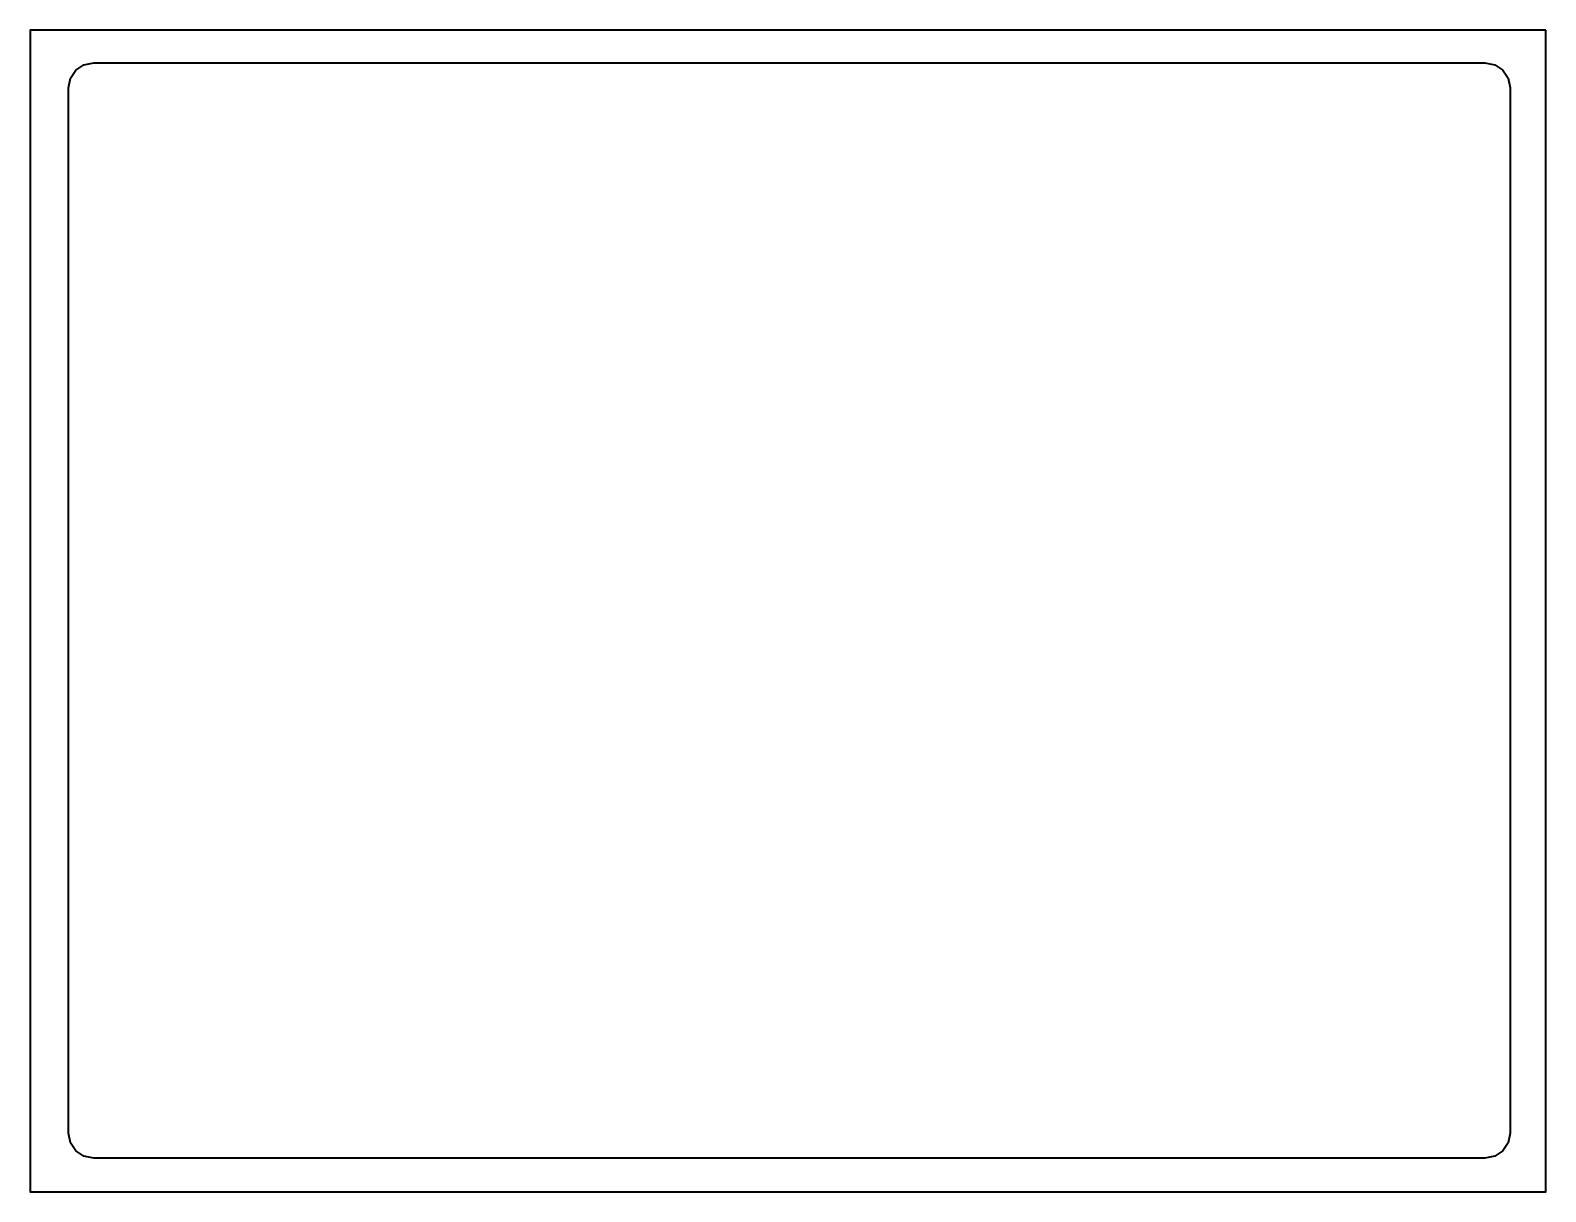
# Model space of a CAD drawing. Header units: millimetres. Extents: x -199 to 409, y -84 to 381.
import ezdxf

# ---------------------------------------------------------------- set-up
doc = ezdxf.new("R2010")
doc.units = ezdxf.units.MM
doc.header["$MEASUREMENT"] = 0
doc.layers.get('0').update_dxf_attribs({"lineweight": 0})
doc.layers.add('Safety', color=7, linetype='Continuous', lineweight=0)

msp = doc.modelspace()

# ---------------------------------------------------------------- linework, layer by layer
at = {"color": 250, "lineweight": 35, "true_color": 0x231f20}
msp.add_lwpolyline([(-183.7, -60.71), (-183.7, 43.99), (-183.7, 148.7), (-183.7, 253.4), (-183.7, 358.1), (-182.9, 362.03), (-180.72, 365.24), (-177.48, 367.4), (-173.52, 368.2), (-34.11, 368.2), (105.3, 368.2), (244.72, 368.2), (384.13, 368.2), (388.09, 367.4), (391.32, 365.24), (393.5, 362.03), (394.3, 358.1), (394.3, 253.4), (394.3, 148.7), (394.3, 43.99), (394.3, -60.71), (393.5, -64.64), (391.32, -67.85), (388.09, -70.01), (384.13, -70.8), (244.72, -70.8), (105.3, -70.8), (-34.11, -70.8), (-173.52, -70.8), (-177.48, -70.01), (-180.72, -67.85), (-182.9, -64.64)], close=True, dxfattribs=at)
at = {"layer": 'Safety', "color": 250, "lineweight": 35, "true_color": 0x231f20}
msp.add_lwpolyline([(408.54, 381.19), (-198.99, 381.19), (-198.99, -84.19), (408.54, -84.19)], close=True, dxfattribs=at)

doc.saveas('drawing.dxf')
